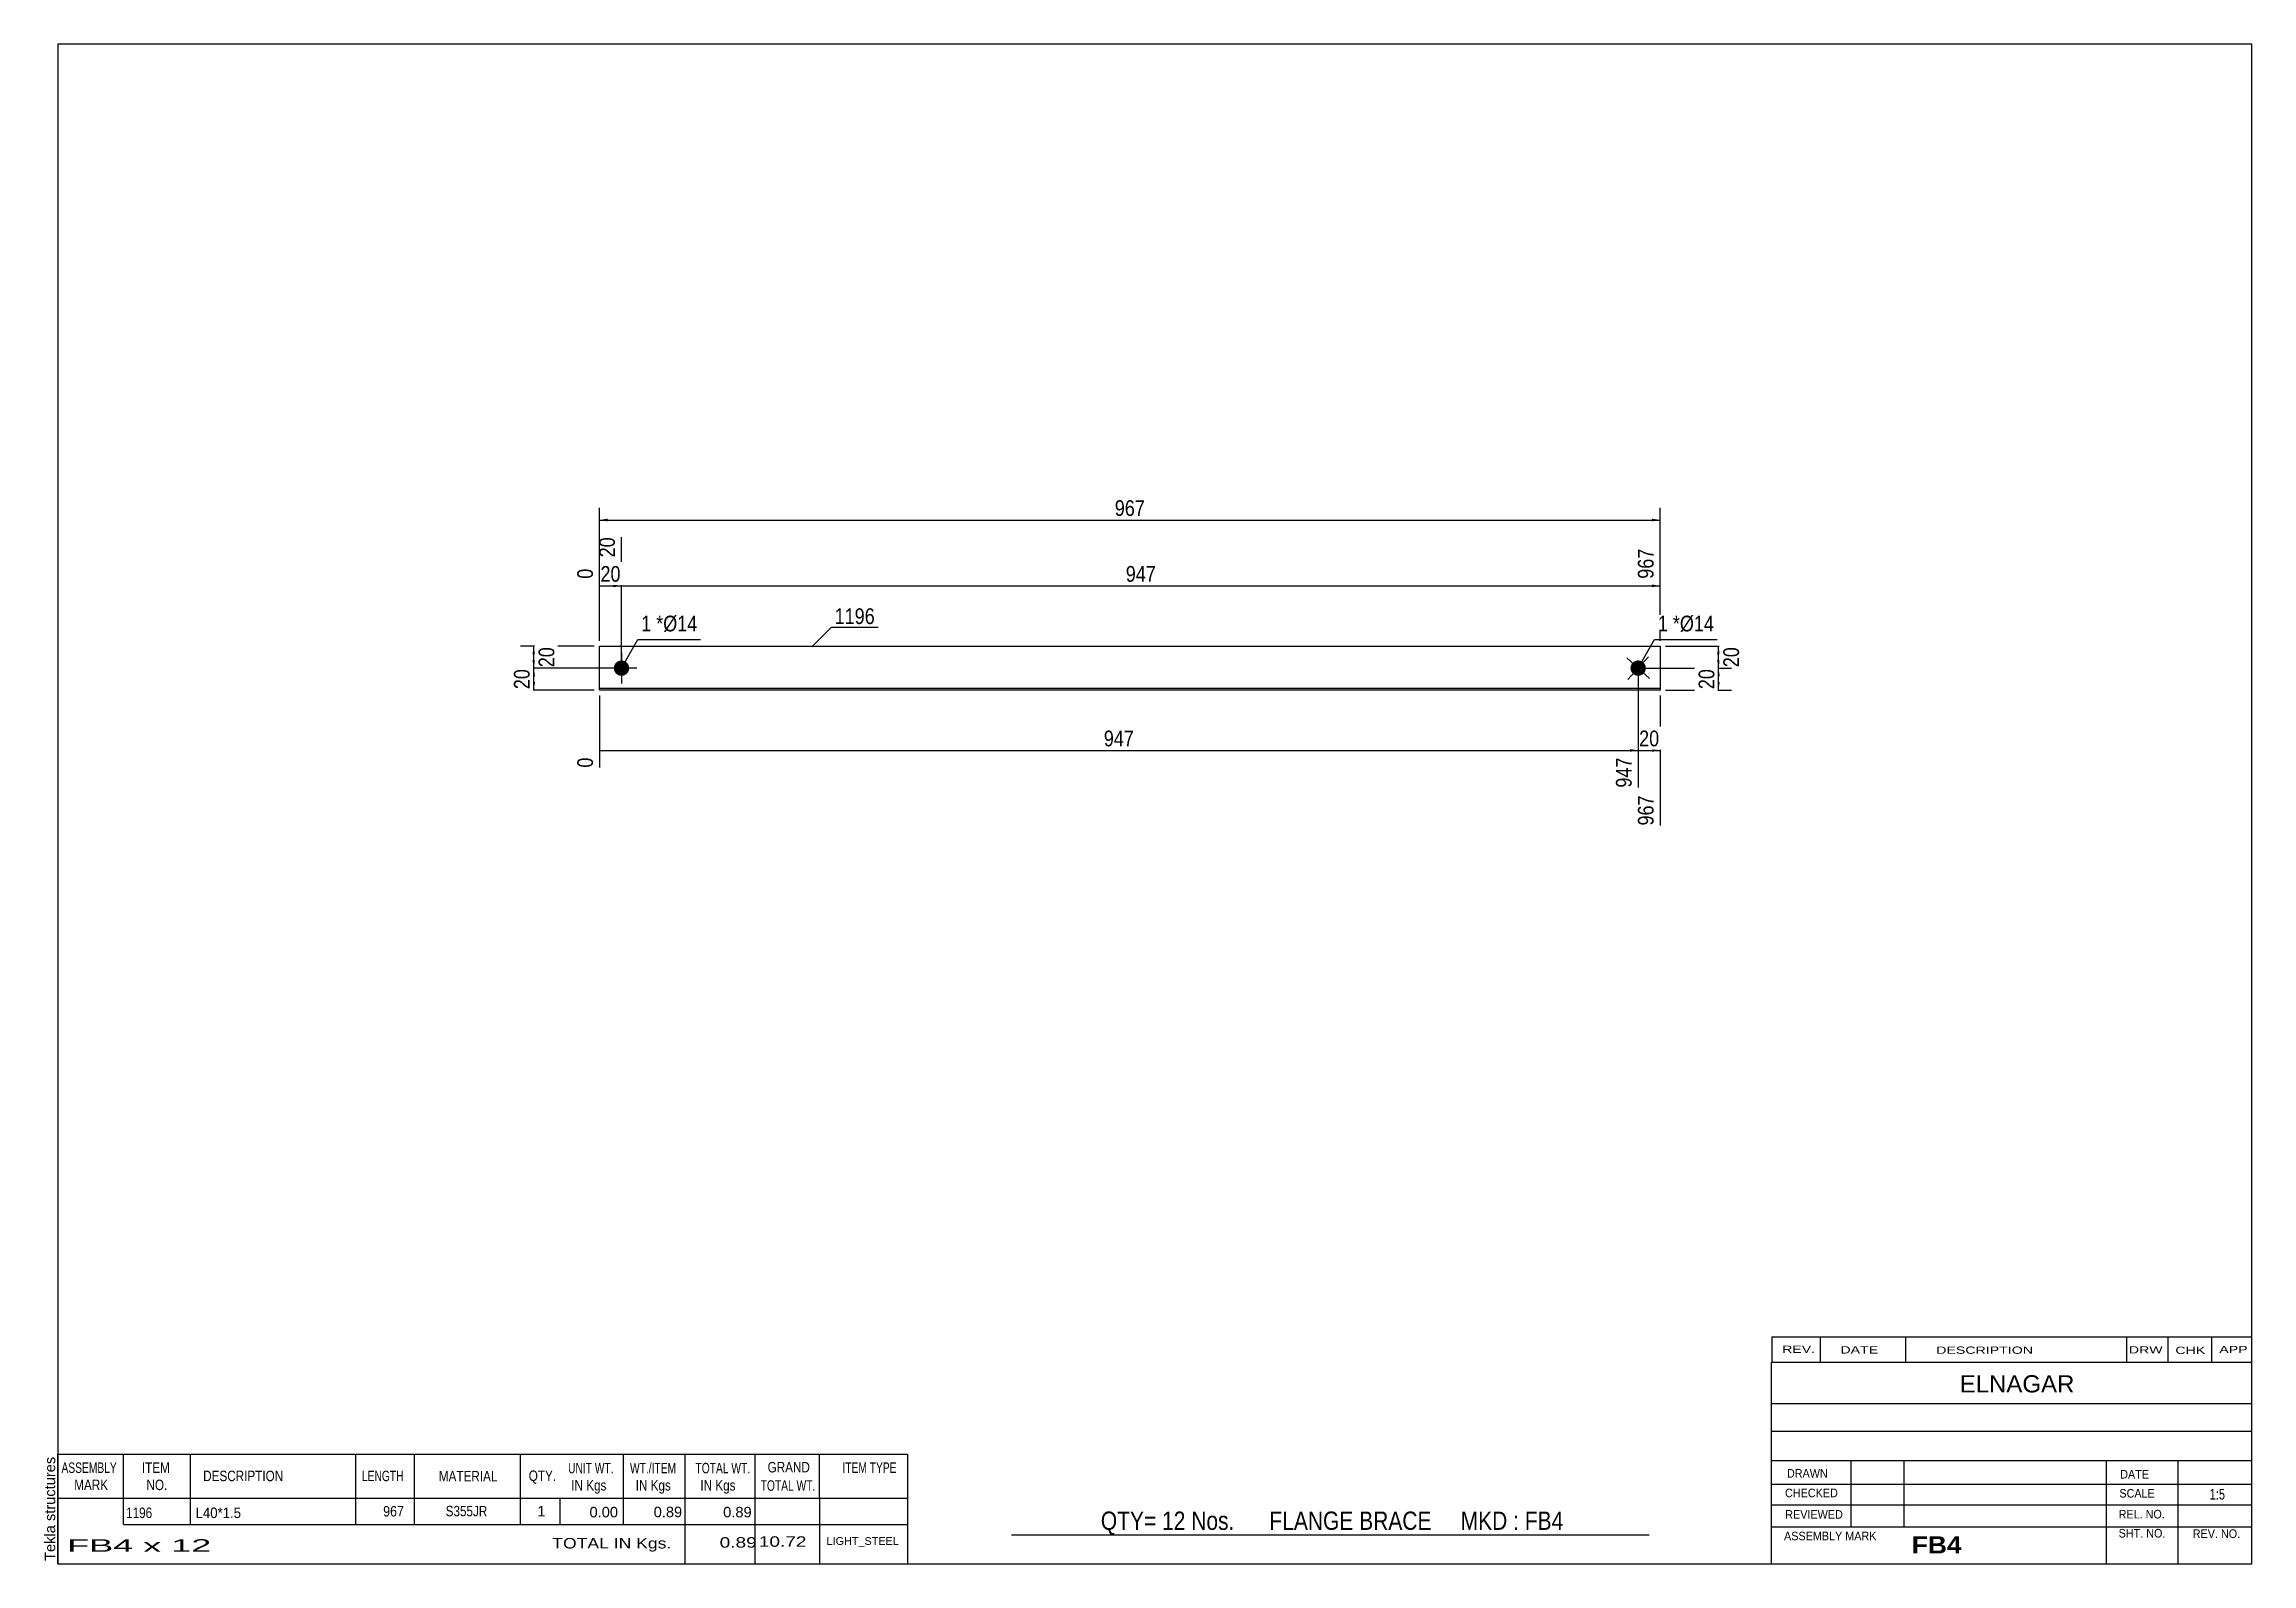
# Model space of a CAD drawing. Header units: millimetres. Extents: x -101 to 301, y -163 to 114.
import ezdxf

# ---------------------------------------------------------------- set-up
doc = ezdxf.new("R2010")
doc.units = ezdxf.units.MM
doc.styles.add('Arial', font='ARIAL.TTF', dxfattribs={"height": 0.2})
doc.styles.add('Arial Bold', font='ARIALBD.TTF', dxfattribs={"height": 0.2})
doc.styles.add('Arial Narrow', font='ARIALN.TTF', dxfattribs={"height": 0.2})

# ---------------------------------------------------------------- blocks, each defined once
blk = doc.blocks.new('Unknown-627372678-1474')
at = {"color": 5, "linetype": 'Continuous'}
for p, q in [((301.25, 113.75), (-98.75, 113.75)), ((-98.75, 113.75), (-98.75, -163.25)), ((301.25, -163.25), (301.25, 113.75)), ((-98.75, -163.25), (301.25, -163.25))]:
    blk.add_line(p, q, dxfattribs=at)
at = {"color": 174, "linetype": 'Continuous', "style": 'Arial'}
blk.add_text('Tekla structures', height=1.9102, rotation=90, dxfattribs=at).set_placement((-99.25, -162.75))
blk = doc.blocks.new('Part-627372678-1227 - 1212')
at = {"color": 2, "linetype": 'Continuous'}
for p, q in [((0, -4), (0, 4)), ((0, 4), (193.37, 4)), ((193.37, 4), (193.37, -4)), ((193.37, -3.7), (0, -3.7)), ((193.37, -4), (0, -4))]:
    blk.add_line(p, q, dxfattribs=at)
blk = doc.blocks.new('Bolt-627372678-1228 - 1212')
at = {"linetype": 'Continuous'}
blk.add_hatch(color=3, dxfattribs=at).paths.add_polyline_path([(188.42, -1.04, -1), (190.31, 1.04, -1)])
at = {"color": 3, "linetype": 'Continuous'}
for p, q in [((191.44, -1.89), (187.3, 1.89)), ((191.25, 2.07), (187.48, -2.07))]:
    blk.add_line(p, q, dxfattribs=at)
blk = doc.blocks.new('Bolt-627372678-1229 - 1212')
at = {"linetype": 'Continuous'}
blk.add_hatch(color=3, dxfattribs=at).paths.add_polyline_path([(4, -1.4, -1), (4, 1.4, -1)])
at = {"color": 3, "linetype": 'Continuous'}
for p, q in [((4, 2.8), (4, -2.8)), ((6.8, 0), (1.2, 0))]:
    blk.add_line(p, q, dxfattribs=at)
blk = doc.blocks.new('StraightDimension-627372678-1235 - 1212')
at = {"linetype": 'Continuous'}
blk.add_hatch(color=7, dxfattribs=at).paths.add_polyline_path([(191.87, -14.75), (193.37, -15), (191.87, -15.25)])
at = {"color": 7, "linetype": 'Continuous'}
for p, q in [((189.37, -1), (189.37, -21.78)), ((193.37, -5), (193.37, -28.68)), ((189.37, -15), (193.37, -15))]:
    blk.add_line(p, q, dxfattribs=at)
at = {"color": 0}
blk.add_wipeout([(193.79, -14.85), (193.79, -10.65), (188.94, -10.65), (188.94, -14.85)], dxfattribs=at)
at = {"color": 0, "linetype": 'Continuous'}
blk.add_wipeout([(192.77, -22.6), (188.57, -22.6), (188.57, -29.28), (192.77, -29.28)], dxfattribs=at)
at = {"color": 3, "style": 'Arial Narrow'}
blk.add_text('20', height=2.863, dxfattribs=at).set_placement((189.54, -14.25))
at = {"color": 3, "linetype": 'Continuous', "style": 'Arial Narrow'}
blk.add_text('967', height=2.863, rotation=90.0002, dxfattribs=at).set_placement((192.17, -28.68))
blk = doc.blocks.new('StraightDimension-627372678-1236 - 1212')
at = {"linetype": 'Continuous'}
blk.add_hatch(color=7, dxfattribs=at).paths.add_polyline_path([(187.87, -14.75), (189.37, -15), (187.87, -15.25)])
at = {"color": 7, "linetype": 'Continuous'}
for p, q in [((189.37, -1), (189.37, -21.78)), ((0, -5), (0, -18.13)), ((0, -15), (189.37, -15))]:
    blk.add_line(p, q, dxfattribs=at)
at = {"color": 0}
blk.add_wipeout([(98.03, -14.85), (98.03, -10.65), (91.34, -10.65), (91.34, -14.85)], dxfattribs=at)
at = {"color": 0, "linetype": 'Continuous'}
for points in [[(-0.6, -15.7), (-4.8, -15.7), (-4.8, -18.73), (-0.6, -18.73)], [(188.77, -15.7), (184.57, -15.7), (184.57, -22.38), (188.77, -22.38)]]:
    blk.add_wipeout(points, dxfattribs=at)
at = {"color": 3, "style": 'Arial Narrow'}
blk.add_text('947', height=2.863, dxfattribs=at).set_placement((91.94, -14.25))
at = {"color": 3, "linetype": 'Continuous', "style": 'Arial Narrow'}
for s, height, p in [('0', 2.86, (-1.2, -18.13)), ('947', 2.863, (188.17, -21.78))]:
    blk.add_text(s, height=height, rotation=90.0002, dxfattribs=at).set_placement(p)
blk = doc.blocks.new('StraightDimension-627372678-1244 - 1212')
at = {"linetype": 'Continuous'}
blk.add_hatch(color=7, dxfattribs=at).paths.add_polyline_path([(191.87, 15.25), (193.37, 15), (191.87, 14.75)])
at = {"color": 7, "linetype": 'Continuous'}
for p, q in [((4, 1), (4, 23.86)), ((193.37, 5), (193.37, 21.78)), ((4, 15), (193.37, 15))]:
    blk.add_line(p, q, dxfattribs=at)
at = {"color": 0, "linetype": 'Continuous'}
blk.add_wipeout([(192.77, 22.38), (188.57, 22.38), (188.57, 15.7), (192.77, 15.7)], dxfattribs=at)
at = {"color": 0}
blk.add_wipeout([(102.03, 15.15), (102.03, 19.35), (95.34, 19.35), (95.34, 15.15)], dxfattribs=at)
at = {"color": 3, "linetype": 'Continuous', "style": 'Arial Narrow'}
blk.add_text('967', height=2.863, rotation=90.0002, dxfattribs=at).set_placement((192.17, 16.3))
at = {"color": 3, "style": 'Arial Narrow'}
blk.add_text('947', height=2.863, dxfattribs=at).set_placement((95.94, 15.75))
blk = doc.blocks.new('StraightDimension-627372678-1245 - 1212')
at = {"linetype": 'Continuous'}
blk.add_hatch(color=7, dxfattribs=at).paths.add_polyline_path([(2.5, 15.25), (4, 15), (2.5, 14.75)])
at = {"color": 7, "linetype": 'Continuous'}
for p, q in [((4, 1), (4, 23.86)), ((0, 5), (0, 18.13)), ((0, 15), (4, 15))]:
    blk.add_line(p, q, dxfattribs=at)
at = {"color": 0}
blk.add_wipeout([(4.43, 15.15), (4.43, 19.35), (-0.43, 19.35), (-0.43, 15.15)], dxfattribs=at)
at = {"color": 0, "linetype": 'Continuous'}
blk.add_wipeout([(3.4, 24.46), (-0.8, 24.46), (-0.8, 19.6), (3.4, 19.6)], dxfattribs=at)
blk.add_wipeout([(-0.6, 18.73), (-4.8, 18.73), (-4.8, 15.7), (-0.6, 15.7)], dxfattribs=at)
at = {"color": 3, "linetype": 'Continuous', "style": 'Arial Narrow'}
for s, height, p in [('20', 2.863, (2.8, 20.2)), ('0', 2.86, (-1.2, 16.3))]:
    blk.add_text(s, height=height, rotation=90.0002, dxfattribs=at).set_placement(p)
at = {"color": 3, "style": 'Arial Narrow'}
blk.add_text('20', height=2.863, dxfattribs=at).set_placement((0.17, 15.75))
blk = doc.blocks.new('StraightDimension-627372678-1254 - 1212')
at = {"linetype": 'Continuous'}
for points in [[(1.5, 26.75), (0, 27), (1.5, 27.25)], [(191.87, 27.25), (193.37, 27), (191.87, 26.75)]]:
    blk.add_hatch(color=7, dxfattribs=at).paths.add_polyline_path(points)
at = {"color": 7, "linetype": 'Continuous'}
for p, q in [((0, 5), (0, 29.25)), ((193.37, 5), (193.37, 29.25)), ((0, 27), (193.37, 27))]:
    blk.add_line(p, q, dxfattribs=at)
at = {"color": 0}
blk.add_wipeout([(100.03, 27.15), (100.03, 31.35), (93.34, 31.35), (93.34, 27.15)], dxfattribs=at)
at = {"color": 3, "style": 'Arial Narrow'}
blk.add_text('967', height=2.863, dxfattribs=at).set_placement((93.94, 27.75))
blk = doc.blocks.new('StraightDimension-627372678-1258 - 1212')
at = {"linetype": 'Continuous'}
for points in [[(203.75, 2.5), (204, 4), (204.25, 2.5)], [(204.25, 1.5), (204, 0), (203.75, 1.5)]]:
    blk.add_hatch(color=7, dxfattribs=at).paths.add_polyline_path(points)
at = {"color": 7, "linetype": 'Continuous'}
for p, q in [((194.37, 4), (206.25, 4)), ((204, 0), (204, 4)), ((190.37, 0), (206.25, 0))]:
    blk.add_line(p, q, dxfattribs=at)
at = {"color": 0}
blk.add_wipeout([(208.35, 4.43), (204.15, 4.43), (204.15, -0.43), (208.35, -0.43)], dxfattribs=at)
at = {"color": 3, "style": 'Arial Narrow'}
blk.add_text('20', height=2.863, rotation=90.0002, dxfattribs=at).set_placement((207.75, 0.17))
blk = doc.blocks.new('StraightDimension-627372678-1259 - 1212')
at = {"linetype": 'Continuous'}
for points in [[(203.75, -1.5), (204, 0), (204.25, -1.5)], [(204.25, -2.5), (204, -4), (203.75, -2.5)]]:
    blk.add_hatch(color=7, dxfattribs=at).paths.add_polyline_path(points)
at = {"color": 7, "linetype": 'Continuous'}
for p, q in [((190.37, 0), (206.4, 0)), ((194.37, -4), (206.4, -4)), ((204, -4), (204, 0))]:
    blk.add_line(p, q, dxfattribs=at)
at = {"color": 0}
blk.add_wipeout([(203.85, 0.43), (199.65, 0.43), (199.65, -4.43), (203.85, -4.43)], dxfattribs=at)
at = {"color": 3, "style": 'Arial Narrow'}
blk.add_text('20', height=2.863, rotation=90.0002, dxfattribs=at).set_placement((203.25, -3.83))
blk = doc.blocks.new('StraightDimension-627372678-1266 - 1212')
at = {"linetype": 'Continuous'}
for points in [[(-12.25, 2.5), (-12, 4), (-11.75, 2.5)], [(-11.75, 1.5), (-12, 0), (-12.25, 1.5)]]:
    blk.add_hatch(color=7, dxfattribs=at).paths.add_polyline_path(points)
at = {"color": 7, "linetype": 'Continuous'}
for p, q in [((-1, 4), (-14.4, 4)), ((-12, 0), (-12, 4)), ((3, 0), (-14.4, 0))]:
    blk.add_line(p, q, dxfattribs=at)
at = {"color": 0}
blk.add_wipeout([(-7.65, 4.43), (-11.85, 4.43), (-11.85, -0.43), (-7.65, -0.43)], dxfattribs=at)
at = {"color": 3, "style": 'Arial Narrow'}
blk.add_text('20', height=2.863, rotation=90.0002, dxfattribs=at).set_placement((-8.25, 0.17))
blk = doc.blocks.new('StraightDimension-627372678-1267 - 1212')
at = {"linetype": 'Continuous'}
for points in [[(-12.25, -1.5), (-12, 0), (-11.75, -1.5)], [(-11.75, -2.5), (-12, -4), (-12.25, -2.5)]]:
    blk.add_hatch(color=7, dxfattribs=at).paths.add_polyline_path(points)
at = {"color": 7, "linetype": 'Continuous'}
for p, q in [((3, 0), (-14.25, 0)), ((-1, -4), (-14.25, -4)), ((-12, -4), (-12, 0))]:
    blk.add_line(p, q, dxfattribs=at)
at = {"color": 0}
blk.add_wipeout([(-12.15, 0.43), (-16.35, 0.43), (-16.35, -4.43), (-12.15, -4.43)], dxfattribs=at)
at = {"color": 3, "style": 'Arial Narrow'}
blk.add_text('20', height=2.863, rotation=90.0002, dxfattribs=at).set_placement((-12.75, -3.83))
blk = doc.blocks.new('CBS_CALLOFF-627372678-1498')
at = {"color": 7, "linetype": 'Continuous'}
blk.add_line((75.13, -157.98), (191.36, -158), dxfattribs=at)
at = {"color": 3, "linetype": 'Continuous', "style": 'Arial Narrow'}
blk.add_text('QTY= 12 Nos.      FLANGE BRACE     MKD : FB4', height=3.3405, dxfattribs=at).set_placement((91.39, -157.09))
blk = doc.blocks.new('CBS_BOM-627372678-1497')
at = {"color": 7, "linetype": 'Continuous'}
for p, q in [((-98.78, -151.28), (-98.78, -143.28)), ((-98.78, -143.28), (56.14, -143.28)), ((-86.78, -151.28), (-86.78, -143.28)), ((-74.59, -151.28), (-74.59, -143.28)), ((-44.43, -151.28), (-44.43, -143.28)), ((-33.75, -151.28), (-33.75, -143.28)), ((-14.43, -151.28), (-14.43, -143.28)), ((4.37, -151.28), (4.37, -143.28)), ((15.58, -151.28), (15.58, -143.28)), ((28.37, -151.28), (28.37, -143.28)), ((40.12, -151.28), (40.12, -143.28)), ((56.14, -143.29), (56.14, -151.27)), ((-98.78, -151.28), (56.14, -151.28)), ((-98.78, -156.08), (-98.78, -151.28)), ((-86.78, -156.08), (-86.78, -151.28)), ((-74.59, -156.08), (-74.59, -151.28)), ((-44.43, -156.08), (-44.43, -151.28)), ((-33.75, -156.08), (-33.75, -151.28)), ((-14.43, -156.08), (-14.43, -151.28)), ((-7.17, -156.08), (-7.17, -151.28)), ((4.37, -156.08), (4.37, -151.28)), ((15.58, -156.08), (15.58, -151.28)), ((28.37, -156.08), (28.37, -151.28)), ((40.14, -156.08), (40.14, -151.28)), ((56.14, -151.28), (56.14, -156.08)), ((-98.78, -163.28), (-98.78, -156.1)), ((-86.78, -156.08), (56.14, -156.08)), ((15.58, -163.28), (15.58, -156.1)), ((28.37, -163.28), (28.37, -156.1)), ((40.18, -163.28), (40.18, -156.1)), ((56.14, -156.08), (56.14, -163.28)), ((-98.78, -163.28), (56.14, -163.28))]:
    blk.add_line(p, q, dxfattribs=at)
at = {"color": 3, "linetype": 'Continuous', "style": 'Arial'}
for s, height, width, p in [('ASSEMBLY', 1.91, 0.7, (-98.1, -146.71)), ('ITEM', 1.91, 0.8, (-83.45, -146.71)), ('UNIT WT.', 1.91, 0.7, (-5.74, -146.78)), ('WT./ITEM', 1.91, 0.7, (5.55, -146.78)), ('TOTAL WT.', 1.91, 0.7, (17.49, -146.78)), ('GRAND', 1.91, 0.8, (30.64, -146.62)), ('ITEM TYPE', 1.91, 0.7, (44.28, -146.7)), ('MARK', 1.91, 0.8, (-95.78, -149.84)), ('NO.', 1.91, 0.8, (-82.6, -149.84)), ('DESCRIPTION', 1.9102, 0.8, (-72.27, -148.21)), ('LENGTH', 1.91, 0.7, (-43.32, -148.21)), ('MATERIAL', 1.91, 0.8, (-29.3, -148.26)), ('QTY.', 1.91, 0.8, (-12.91, -148.18)), ('IN Kgs', 1.91, 0.8, (-5.16, -149.92)), ('IN Kgs', 1.91, 0.8, (6.59, -149.92)), ('IN Kgs', 1.91, 0.8, (18.38, -149.92)), ('TOTAL WT.', 1.91, 0.7, (29.38, -149.96))]:
    blk.add_text(s, height=height, dxfattribs=dict(at, width=width)).set_placement(p)
at = {"color": 7, "linetype": 'Continuous', "style": 'Arial'}
for s, width, p in [('967', 0.85, (-39.45, -154.65)), ('S355JR', 0.8, (-28.06, -154.62)), ('1196', 0.8, (-86.32, -154.93)), ('L40*1.5', 0.9, (-73.65, -154.93))]:
    blk.add_text(s, height=1.91, dxfattribs=dict(at, width=width)).set_placement(p)
for s, p in [('1', (-11.34, -154.62)), ('0.00', (-1.83, -154.81)), ('0.89', (9.87, -154.78)), ('0.89', (22.54, -154.81))]:
    blk.add_text(s, height=1.91, dxfattribs=at).set_placement(p)
at = {"color": 6, "linetype": 'Continuous', "style": 'Arial'}
for s, height, width, p in [('FB4 x 12', 2.292, 2.05, (-97.06, -161.09)), ('TOTAL IN Kgs.', 1.9102, 1.2, (-8.62, -160.48)), ('0.89', 1.91, 1.3, (21.9, -160.33)), ('10.72', 1.91, 1.3, (29.04, -160.17))]:
    blk.add_text(s, height=height, dxfattribs=dict(at, width=width)).set_placement(p)
blk.add_text('LIGHT_STEEL', height=1.4135, dxfattribs=at).set_placement((41.39, -159.83))
blk = doc.blocks.new('CBS_NAME_BLOG-627372678-1499')
at = {"color": 7, "linetype": 'Continuous'}
for p, q in [((213.66, -126.5), (301.18, -126.5)), ((213.66, -163.21), (213.66, -126.5)), ((213.66, -134.04), (301.18, -134.04)), ((213.73, -139.09), (301.25, -139.09)), ((213.66, -144.46), (301.18, -144.46)), ((228.18, -156.57), (228.18, -144.47)), ((237.87, -156.54), (237.87, -144.47)), ((274.78, -163.21), (274.78, -144.48)), ((287.83, -163.21), (287.83, -144.47)), ((213.67, -148.76), (301.25, -148.74)), ((213.66, -152.51), (301.18, -152.51)), ((213.66, -156.55), (301.18, -156.55)), ((213.66, -163.25), (301.25, -163.25))]:
    blk.add_line(p, q, dxfattribs=at)
at = {"color": 3, "linetype": 'Continuous', "style": 'Arial'}
blk.add_text('ELNAGAR', height=3.133, dxfattribs=at).set_placement((247.98, -132.03))
at = {"color": 3, "linetype": 'Continuous'}
for s, height, style, width, p in [('DRAWN', 1.566, 'Arial', 0.9, (216.49, -147.57)), ('DATE', 1.566, 'Arial', 0.9, (277.25, -147.73)), ('CHECKED', 1.566, 'Arial', 0.9, (216.14, -151.14)), ('SCALE', 1.566, 'Arial', 0.9, (277.1, -151.21)), ('1:5', 1.957, 'Arial Narrow', 0.9, (293.55, -151.57)), ('REVIEWED', 1.566, 'Arial', 0.9, (216.18, -155.06)), ('SHT. NO.', 1.566, 'Arial', 0.9, (276.96, -158.48)), ('REL. NO.', 1.566, 'Arial', 0.9, (276.96, -155.01)), ('REV. NO.', 1.566, 'Arial', 0.9, (290.48, -158.57)), ('ASSEMBLY MARK', 1.5663, 'Arial', 0.9, (215.96, -158.99)), ('FB4', 3.131, 'Arial Bold', 1.1, (239.24, -161.39))]:
    blk.add_text(s, height=height, dxfattribs=dict(at, style=style, width=width)).set_placement(p)
blk = doc.blocks.new('CBS_REVISION-627372678-1500')
at = {"color": 7, "linetype": 'Continuous'}
for p, q in [((213.74, -121.87), (301.24, -121.87)), ((213.74, -121.87), (213.74, -126.5)), ((222.54, -121.87), (222.54, -126.5)), ((238.13, -121.87), (238.13, -126.44)), ((278.39, -121.87), (278.39, -126.5)), ((285.93, -121.87), (285.93, -126.5)), ((293.88, -121.87), (293.88, -126.5)), ((213.74, -126.5), (301.24, -126.5))]:
    blk.add_line(p, q, dxfattribs=at)
at = {"color": 7, "style": 'Arial Narrow', "width": 1.7}
for s, height, p in [('REV.', 1.326, (215.6, -124.82)), ('DATE', 1.326, (226.23, -124.94)), ('DESCRIPTION', 1.3257, (243.71, -124.99)), ('DRW', 1.326, (278.82, -124.93)), ('CHK', 1.326, (287.31, -125.02)), ('APP', 1.326, (295.31, -124.87))]:
    blk.add_text(s, height=height, dxfattribs=at).set_placement(p)
blk = doc.blocks.new('Mark-627372678-1279 - 1212')
at = {"color": 0}
blk.add_wipeout([(9.43, 6.7), (9.43, 9.7), (7.6, 9.7), (7.6, 6.7)], dxfattribs=at)
blk.add_wipeout([(9.43, 6.7), (9.43, 9.7), (7.6, 9.7), (7.6, 6.7)], dxfattribs=at)
at = {"color": 7, "linetype": 'Continuous'}
blk.add_line((4, 0), (7, 5.2), dxfattribs=at)
at = {"color": 0}
blk.add_wipeout([(11.61, 6.7), (11.61, 9.7), (10.33, 9.7), (10.33, 6.7)], dxfattribs=at)
blk.add_wipeout([(11.61, 6.7), (11.61, 9.7), (10.33, 9.7), (10.33, 6.7)], dxfattribs=at)
at = {"color": 3, "style": 'Arial Narrow'}
blk.add_text('1', height=2.86, dxfattribs=at).set_placement((7.6, 6.7))
at = {"color": 0}
blk.add_wipeout([(17.82, 6.7), (17.82, 9.7), (11.61, 9.7), (11.61, 6.7)], dxfattribs=at)
blk.add_wipeout([(17.82, 6.7), (17.82, 9.7), (11.61, 9.7), (11.61, 6.7)], dxfattribs=at)
at = {"color": 7, "linetype": 'Continuous'}
blk.add_line((7, 5.2), (18.42, 5.2), dxfattribs=at)
at = {"color": 3, "style": 'Arial Narrow'}
for s, height, p in [('*', 2.86, (10.33, 6.7)), ('Ø14', 2.863, (11.61, 6.7))]:
    blk.add_text(s, height=height, dxfattribs=at).set_placement(p)
blk = doc.blocks.new('Mark-627372678-1275 - 1212')
at = {"color": 0}
blk.add_wipeout([(50.18, 8.04), (50.18, 11.04), (42.87, 11.04), (42.87, 8.04)], dxfattribs=at)
blk.add_wipeout([(50.18, 8.04), (50.18, 11.04), (42.87, 11.04), (42.87, 8.04)], dxfattribs=at)
at = {"color": 7, "linetype": 'Continuous'}
for p, q in [((38.73, 3.9), (42.27, 7.44)), ((42.27, 7.44), (50.78, 7.44))]:
    blk.add_line(p, q, dxfattribs=at)
at = {"color": 3, "style": 'Arial Narrow'}
blk.add_text('1196', height=2.863, dxfattribs=at).set_placement((42.87, 8.04))
blk = doc.blocks.new('Mark-627372678-1278 - 1212')
at = {"color": 0}
blk.add_wipeout([(194.79, 6.7), (194.79, 9.7), (192.97, 9.7), (192.97, 6.7)], dxfattribs=at)
blk.add_wipeout([(194.79, 6.7), (194.79, 9.7), (192.97, 9.7), (192.97, 6.7)], dxfattribs=at)
at = {"color": 7, "linetype": 'Continuous'}
blk.add_line((189.37, 0), (192.37, 5.2), dxfattribs=at)
at = {"color": 0}
blk.add_wipeout([(196.97, 6.7), (196.97, 9.7), (195.69, 9.7), (195.69, 6.7)], dxfattribs=at)
blk.add_wipeout([(196.97, 6.7), (196.97, 9.7), (195.69, 9.7), (195.69, 6.7)], dxfattribs=at)
at = {"color": 3, "style": 'Arial Narrow'}
blk.add_text('1', height=2.86, dxfattribs=at).set_placement((192.97, 6.7))
at = {"color": 0}
blk.add_wipeout([(203.19, 6.7), (203.19, 9.7), (196.97, 9.7), (196.97, 6.7)], dxfattribs=at)
blk.add_wipeout([(203.19, 6.7), (203.19, 9.7), (196.97, 9.7), (196.97, 6.7)], dxfattribs=at)
at = {"color": 7, "linetype": 'Continuous'}
blk.add_line((192.37, 5.2), (203.79, 5.2), dxfattribs=at)
at = {"color": 3, "style": 'Arial Narrow'}
for s, height, p in [('*', 2.86, (195.69, 6.7)), ('Ø14', 2.863, (196.97, 6.7))]:
    blk.add_text(s, height=height, dxfattribs=at).set_placement(p)

msp = doc.modelspace()

# ---------------------------------------------------------------- block references
for name in ['Unknown-627372678-1474', 'Part-627372678-1227 - 1212', 'Bolt-627372678-1229 - 1212', 'Bolt-627372678-1228 - 1212', 'CBS_REVISION-627372678-1500', 'CBS_NAME_BLOG-627372678-1499', 'CBS_BOM-627372678-1497', 'CBS_CALLOFF-627372678-1498']:
    msp.add_blockref(name, (0, 0))

# ---------------------------------------------------------------- next in the draw order: block references
msp.add_blockref('StraightDimension-627372678-1235 - 1212', (0, 0))

# ---------------------------------------------------------------- next in the draw order: block references
msp.add_blockref('StraightDimension-627372678-1236 - 1212', (0, 0))

# ---------------------------------------------------------------- next in the draw order: block references
msp.add_blockref('StraightDimension-627372678-1244 - 1212', (0, 0))

# ---------------------------------------------------------------- next in the draw order: block references
msp.add_blockref('StraightDimension-627372678-1245 - 1212', (0, 0))

# ---------------------------------------------------------------- next in the draw order: block references
msp.add_blockref('StraightDimension-627372678-1254 - 1212', (0, 0))

# ---------------------------------------------------------------- next in the draw order: block references
for name in ['Mark-627372678-1275 - 1212', 'StraightDimension-627372678-1266 - 1212', 'StraightDimension-627372678-1258 - 1212']:
    msp.add_blockref(name, (0, 0))

# ---------------------------------------------------------------- next in the draw order: block references
for name in ['StraightDimension-627372678-1267 - 1212', 'StraightDimension-627372678-1259 - 1212']:
    msp.add_blockref(name, (0, 0))

# ---------------------------------------------------------------- next in the draw order: block references
for name in ['Mark-627372678-1279 - 1212', 'Mark-627372678-1278 - 1212']:
    msp.add_blockref(name, (0, 0))

doc.saveas('drawing.dxf')
